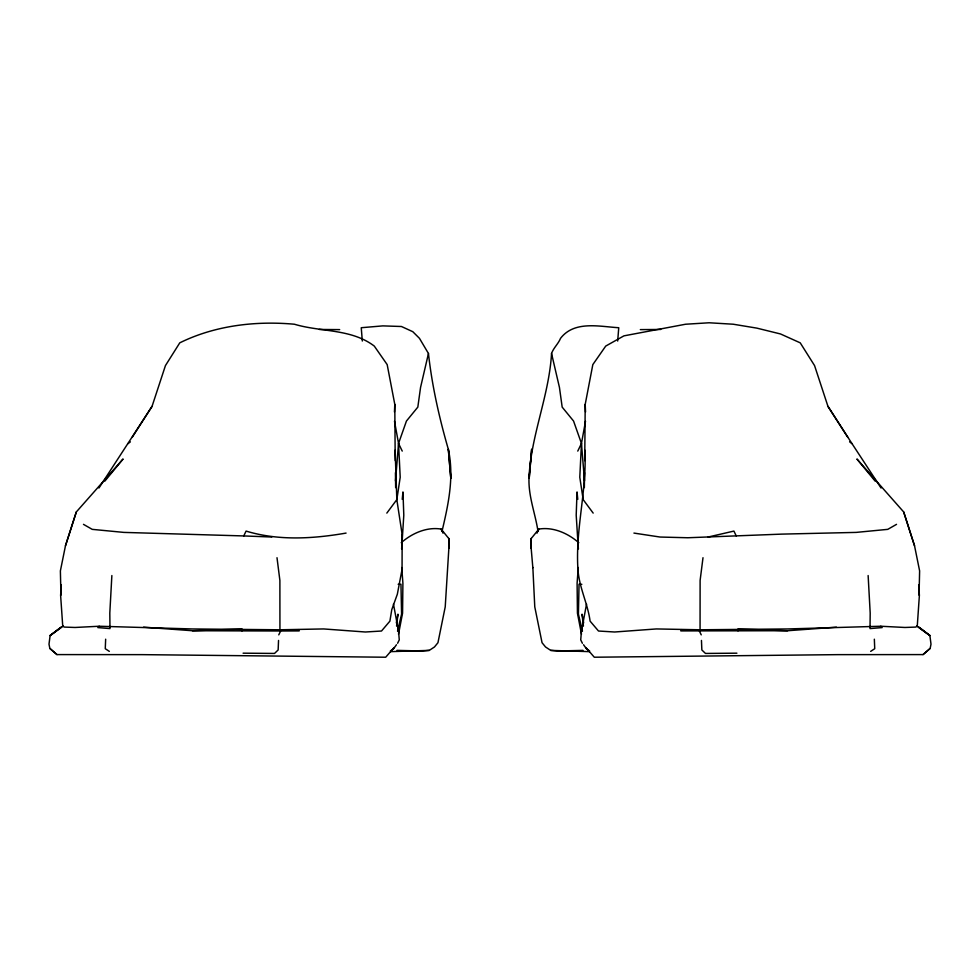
<?xml version="1.0" encoding="UTF-8"?>
<svg xmlns="http://www.w3.org/2000/svg" width="980" height="980" viewBox="0 0 980 980"><rect width="100%" height="100%" fill="white"/><g stroke="black" fill="none" stroke-linecap="round" stroke-linejoin="round"><path stroke-width="1.47" d="M132.165 437.374L152.047 406.357L165.436 365.601L179.769 342.841C214.951 325.483 255.621 320.705 294.417 324.233C320.938 332.196 351.195 328.545 374.274 346.075L387.174 364.597L394.793 404.373L395.124 450.175L396.827 499.629L402.155 534.553L402.057 569.392L397.341 594.211L391.767 609.683L389.905 621.136L381.502 631.022L365.369 632.002L323.645 628.939L279.937 629.785L192.411 628.952L99.201 626.245L75.08 627.47L64.423 627.09L62.745 626.269L60.613 595.289L61.275 584.631M531.135 548.163L531.209 538.547L531.135 548.163L531.209 538.547L538.853 529.09C553.235 526.677 568.106 533.353 578.776 542.712M584.729 460.661L585.207 404.373L592.827 364.597L605.726 346.075L623.929 335.858L685.583 324.233L709.128 322.775L733.236 324.221L756.842 328.129L780.497 333.96L800.231 342.841L814.564 365.601L827.953 406.357L847.835 437.374M584.35 487.648L584.558 472.666M279.937 629.785L279.888 580.442L276.997 557.706M402.155 534.553L401.665 548.935L403.797 515.174L402.964 491.935L402.229 499.347M584.876 450.175C587.045 490.343 575.236 529.323 577.943 569.392C579.119 587.424 587.743 603.472 590.095 621.136L598.498 631.022L614.632 632.002L656.355 628.939L700.063 629.785L787.589 628.952L880.8 626.245L904.92 627.47L915.577 627.09L917.255 626.269L919.387 595.289L918.726 584.631M105.656 639.193L105.264 648.711L109.331 651.369M278.541 640.442L278.149 649.961L274.523 653.439L243.101 653.182M394.462 412.017L394.793 404.373M61.25 589.066L60.944 595.117L60.38 570.899L65.464 545.787L76.317 511.964L123.076 459.007L104.836 481.131M585.513 421.229L581.459 443.45L579.793 477.26L583.173 499.629L593.17 513.104M448.865 548.163L448.791 538.547L448.865 548.163L448.791 538.547L441.147 529.09C426.766 526.677 411.894 533.353 401.224 542.712M111.867 575.542L109.809 613.063L109.981 628.584L97.865 627.592L99.201 626.245M394.487 421.229L398.541 443.45L395.479 480.935M192.411 630.728L241.974 630.887L242.121 629.025L192.411 630.728L143.582 627.163M578.261 567.53L577.098 583.247L577.441 613.198L581.495 634.219M617.682 341.04L618.748 327.724C599.356 326.573 574.341 320.387 560.548 338.321C558.282 343.894 553.529 347.814 551.544 353.498C549.057 396.018 530.841 435.647 528.992 478.093C528.343 496.529 535.325 513.495 538.02 531.417L538.853 529.09M448.938 547.012L445.226 606.877L437.95 642.721L434.459 646.984L429.277 650.389L390.616 651.639M396.582 626.098L397.954 614.178L396.349 622.9M703.003 557.706L700.112 580.442L700.063 629.785M586.542 604.06L581.434 631.328L580.724 639.891L582.402 643.272M398.505 634.219L402.56 613.198L402.902 583.247L401.739 567.53M585.893 647.535L594.297 657.225L837.814 654.64L923.05 654.591L930.155 648.417L931 644.166L929.885 635.555L919.228 627.482M362.318 341.04L361.252 327.724L382.8 325.887L401.433 326.499L412.801 331.693L419.452 338.321L428.456 353.498L420.555 387.431L417.823 407.116L406.443 421.045L398.541 443.45L400.208 477.26L396.827 499.629L386.83 513.104M397.549 631.169L401.592 614.105L400.955 584.202L398.162 584.288M76.317 511.964L65.464 545.787M537.003 533.145L537.738 530.989M681.333 629.638L680.794 630.912L787.589 630.728L836.418 627.163M83.472 524.349L92.23 529.359L123.835 532.397L243.751 535.938L246.09 531.087C278.479 540.936 313.11 538.804 346.075 533.083M577.759 451.094L581.459 443.45L573.557 421.045L562.177 407.116L559.445 387.431L551.544 353.498M278.761 634.856L280.66 630.985L299.206 630.912L298.667 629.638M397.598 643.272L399.276 639.891L398.566 631.328L393.458 604.06M98.943 488.028L152.047 406.357M396.471 644.73L393.642 648.699L390.359 650.977M394.107 647.535L385.704 657.225L142.186 654.64L56.95 654.591L49.845 648.417L49 644.166L50.115 635.555L60.772 627.482M930.155 648.417L923.05 654.591M61.422 626.906L50.115 635.555L63.369 626.036M127.976 443.671L130.365 441.87M870.669 651.369L874.736 648.711L874.344 639.193M896.529 524.349L887.77 529.359L856.165 532.397L781.624 534.125L687.825 537.751L660.042 537.04L633.925 533.083M708.185 537.016L733.91 531.087L736.25 535.938M429.277 650.389L422.343 651.014L396.986 650.377M640.332 329.611L660.753 329.452M583.014 650.377L557.657 651.014L550.723 650.389L545.542 646.984L542.05 642.721L534.774 606.877L532.851 567.432M736.899 653.182L705.478 653.439L701.852 649.961L701.46 640.442M241.974 630.887L280.66 630.985M319.247 329.452L339.668 329.611M581.838 584.288L579.045 584.202L578.408 614.105L582.451 631.169M787.589 630.728L737.879 629.025L738.026 630.887M243.751 535.938L271.815 537.016M589.384 651.639L550.723 650.389M589.642 650.977L586.359 648.699L583.529 644.73M916.631 626.036L929.885 635.555L918.579 626.906M849.636 441.87L852.024 443.671L881.057 488.028M56.95 654.591L49.845 648.417M880.8 626.245L882.135 627.592L870.02 628.584L870.191 613.063L868.133 575.542M918.75 589.066L919.056 595.117L919.62 570.899L914.536 545.787L903.683 511.964L856.924 459.007L875.164 481.131M827.953 406.357L852.024 443.671M699.34 630.985L701.239 634.856M398.541 443.45L402.241 451.094M441.147 529.09L441.98 531.417C448.35 504.492 454.328 477.138 448.35 449.355C439.285 417.958 432.045 386.01 428.456 353.498M442.262 530.989L442.997 533.145M914.536 545.787L903.683 511.964M583.651 622.9L582.047 614.178L583.418 626.098M584.521 480.935L581.459 443.45M577.771 499.347L577.036 491.935L576.203 515.174L578.335 548.935L577.845 534.553M531.062 547.012L532.838 567.702M585.207 404.373L585.538 412.017M395.124 450.175L395.271 460.661M395.442 472.666L395.651 487.648M531.65 449.355L529.2 478.252L531.65 449.355M450.8 478.252L448.35 449.355L450.8 478.252"/></g></svg>
